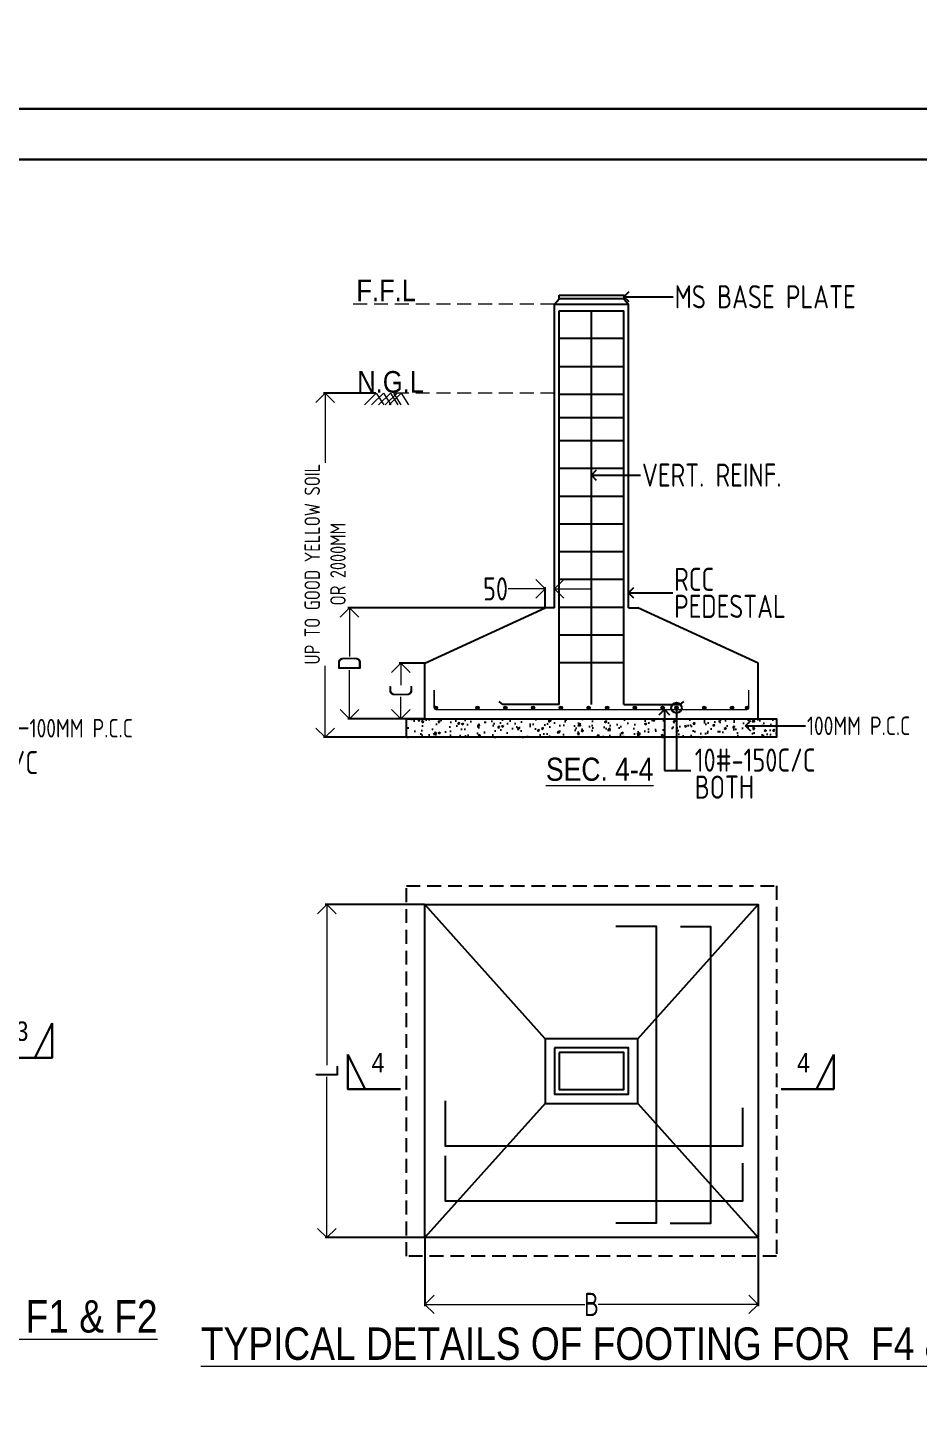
# Model space of a CAD drawing. Header units: inches. Extents: x -605 to 2991212, y -2872845 to 0.
# Drawn here: x 2394720 to 2404348, y -2392412 to -2377566 of the extents above; entities that cross this region are included whole.
import ezdxf
from ezdxf import colors
from ezdxf.entities.mleader import LeaderData, LeaderLine
from ezdxf.enums import TextEntityAlignment as Align
from ezdxf.math import Vec2, Vec3

# ---------------------------------------------------------------- set-up
doc = ezdxf.new("R2010")
doc.units = ezdxf.units.IN
doc.header["$LTSCALE"] = 600
doc.header["$MEASUREMENT"] = 0
doc.linetypes.add('DASHED2', pattern=[0.375, 0.25, -0.125])
doc.linetypes.add('HIDDEN', pattern=[0.375, 0.25, -0.125])
for name, color, linetype, lineweight in [('BLOCK', 7, 'Continuous', 30), ('L4', 4, 'Continuous', 30), ('PV_TEXT_ROMANS', 7, 'Continuous', 0), ('rDIMension', 1, 'Continuous', 18), ('rPCC DASH', 9, 'HIDDEN', 15), ('rRCC 1', 3, 'Continuous', 25), ('rRCC 2', 40, 'Continuous', 15), ('rREINF 1', 1, 'Continuous', 25), ('rSHEET', 2, 'Continuous', 30), ('TEXT3', 7, 'Continuous', 30), ('TEXT6', 6, 'Continuous', 50)]:
    doc.layers.add(name, color=color, linetype=linetype, lineweight=lineweight)
doc.layers.add('S&T_HATCH', color=7, linetype='Continuous')
doc.styles.add('DIM', font='geniso.shx', dxfattribs={"width": 0.85})
doc.styles.add('J.P', font='ARIALN.TTF')
doc.styles.add('ROMANS', font='arial.ttf')
doc.styles.add('TEXT3', font='geniso.shx')
doc.dimstyles.new('ST-150', dxfattribs={"dimscale": 75, "dimtxt": 3, "dimasz": 2, "dimexe": 0.18, "dimexo": 0.0625, "dimgap": 0.2, "dimtad": 0, "dimdec": 0, "dimlfac": 2, "dimzin": 0, "dimdsep": 46, "dimtxsty": 'DIM', "dimblk": 'OPEN90', "dimcen": 0.09, "dimclrd": 256, "dimclrt": 7, "dimadec": 0, "dimazin": 0, "dimtfac": 1, "dimtdec": 0, "dimtofl": 0, "dimtmove": 0, "dimatfit": 3, "dimldrblk": 'OPEN90', "dimfxl": 1, "dimtolj": 1, "dimtzin": 0, "dimlwd": -1, "dimarcsym": 0})
doc.dimstyles.new('ST-50', dxfattribs={"dimscale": 100, "dimtxt": 2.5, "dimasz": 2, "dimexe": 0.18, "dimexo": 0.0625, "dimgap": 0.2, "dimtad": 0, "dimdec": 0, "dimlfac": 0.5, "dimzin": 0, "dimdsep": 46, "dimtxsty": 'DIM', "dimblk": 'OPEN90', "dimcen": 0.09, "dimclrd": 256, "dimclrt": 7, "dimadec": 0, "dimazin": 0, "dimtfac": 1, "dimtdec": 0, "dimtofl": 0, "dimtmove": 0, "dimatfit": 3, "dimldrblk": 'OPEN90', "dimfxl": 1, "dimtolj": 1, "dimtzin": 0, "dimlwd": -1, "dimarcsym": 0})

# ---------------------------------------------------------------- blocks, each defined once
blk = doc.blocks.new('_Open90')
at = {"color": 0, "linetype": 'ByBlock', "lineweight": -2}
for p, q in [((0, 0), (-1, 0)), ((-0.5, 0.5), (0, 0)), ((0, 0), (-0.5, -0.5))]:
    blk.add_line(p, q, dxfattribs=at)
blk = doc.blocks.new('*D788')
at = {"layer": 'Defpoints', "color": 0, "linetype": 'ByBlock'}
for p in [(2397935.569959309, -2381516.374270805), (2398488.940789564, -2381516.374270805), (2398814.164431965, -2385235.736488614)]:
    blk.add_point(p, dxfattribs=at)
at = {"layer": 'rDIMension', "color": 0, "lineweight": -2}
for p, q in [((2398482.690789564, -2381516.374270805), (2397917.569959309, -2381516.374270805)), ((2398807.914431965, -2385235.736488614), (2397917.569959309, -2385235.736488614))]:
    blk.add_line(p, q, dxfattribs=at)
at = {"layer": 'rDIMension'}
for p, q in [((2397935.569959309, -2381716.374270805), (2397935.569959309, -2382268.134664546)), ((2397935.569959309, -2385035.736488614), (2397935.569959309, -2384461.478764545))]:
    blk.add_line(p, q, dxfattribs=at)
at = {"layer": 'rDIMension', "linetype": 'ByBlock', "xscale": 200, "yscale": 200, "zscale": 200}
for p, rotation in [((2397935.569959309, -2381516.374270805), 90), ((2397935.569959309, -2385235.736488614), 270)]:
    blk.add_blockref('_Open90', p, dxfattribs=dict(at, rotation=rotation))
at = {"layer": 'rDIMension', "color": 7, "linetype": 'ByBlock', "insert": (2397935.569959309, -2383364.806714545), "char_height": 250, "attachment_point": 5, "rotation": 90, "style": 'DIM'}
blk.add_mtext('\\A1;{\\H0.66667x;UP TO GOOD YELLOW SOIL\\POR 2000MM}', dxfattribs=at)
blk = doc.blocks.new('*D789')
at = {"layer": 'Defpoints', "color": 0, "linetype": 'ByBlock'}
for p in [(2400314.164431953, -2383631.926517481), (2400314.164431953, -2383835.736488613), (2400414.164431953, -2383835.736488613)]:
    blk.add_point(p, dxfattribs=at)
at = {"layer": 'rDIMension'}
for p, q in [((2400114.164431953, -2383631.926517481), (2399914.164431953, -2383631.926517481)), ((2400614.164431953, -2383631.926517481), (2400814.164431953, -2383631.926517481))]:
    blk.add_line(p, q, dxfattribs=at)
at = {"layer": 'rDIMension', "color": 0, "lineweight": -2}
for p, q in [((2400314.164431953, -2383829.486488613), (2400314.164431953, -2383613.926517481)), ((2400414.164431953, -2383829.486488613), (2400414.164431953, -2383613.926517481))]:
    blk.add_line(p, q, dxfattribs=at)
at = {"layer": 'rDIMension', "linetype": 'ByBlock', "xscale": 200, "yscale": 200, "zscale": 200}
blk.add_blockref('_Open90', (2400314.164431953, -2383631.926517481), dxfattribs=at)
at = {"layer": 'rDIMension', "linetype": 'ByBlock', "xscale": 200, "yscale": 200, "zscale": 200, "rotation": 180}
blk.add_blockref('_Open90', (2400414.164431953, -2383631.926517481), dxfattribs=at)
at = {"layer": 'rDIMension', "color": 7, "linetype": 'ByBlock', "insert": (2399777.205770536, -2383631.926517481), "char_height": 250, "attachment_point": 5, "style": 'DIM'}
blk.add_mtext('\\A1;50', dxfattribs=at)
blk = doc.blocks.new('*D790')
at = {"layer": 'Defpoints', "color": 0, "linetype": 'ByBlock'}
for p in [(2398753.780487912, -2384435.736488613), (2399014.164431965, -2384435.736488613), (2399014.164431965, -2385035.736488613)]:
    blk.add_point(p, dxfattribs=at)
at = {"layer": 'rDIMension', "color": 0, "lineweight": -2}
for p, q in [((2399007.914431965, -2384435.736488613), (2398735.780487912, -2384435.736488613)), ((2399007.914431965, -2385035.736488613), (2398735.780487912, -2385035.736488613))]:
    blk.add_line(p, q, dxfattribs=at)
at = {"layer": 'rDIMension'}
for p, q in [((2398753.780487912, -2384635.736488613), (2398753.780487912, -2384673.236488613)), ((2398753.780487912, -2384835.736488613), (2398753.780487912, -2384798.236488613))]:
    blk.add_line(p, q, dxfattribs=at)
at = {"layer": 'rDIMension', "linetype": 'ByBlock', "xscale": 200, "yscale": 200, "zscale": 200}
for p, rotation in [((2398753.780487912, -2384435.736488613), 90), ((2398753.780487912, -2385035.736488613), 270)]:
    blk.add_blockref('_Open90', p, dxfattribs=dict(at, rotation=rotation))
at = {"layer": 'rDIMension', "color": 7, "linetype": 'ByBlock', "insert": (2398753.780487912, -2384735.736488613), "char_height": 250, "attachment_point": 5, "rotation": 90, "style": 'DIM'}
blk.add_mtext('\\A1;C', dxfattribs=at)
blk = doc.blocks.new('*D791')
at = {"layer": 'Defpoints', "color": 0, "linetype": 'ByBlock'}
for p in [(2398198.546269394, -2383835.736488613), (2400314.164431953, -2383835.736488613), (2398814.164431965, -2385035.736488614)]:
    blk.add_point(p, dxfattribs=at)
at = {"layer": 'rDIMension', "color": 0, "lineweight": -2}
for p, q in [((2400307.914431953, -2383835.736488613), (2398180.546269394, -2383835.736488613)), ((2398807.914431965, -2385035.736488614), (2398180.546269394, -2385035.736488614))]:
    blk.add_line(p, q, dxfattribs=at)
at = {"layer": 'rDIMension'}
for p, q in [((2398198.546269394, -2384035.736488613), (2398198.546269394, -2384362.611488613)), ((2398198.546269394, -2384835.736488614), (2398198.546269394, -2384508.861488613))]:
    blk.add_line(p, q, dxfattribs=at)
at = {"layer": 'rDIMension', "linetype": 'ByBlock', "xscale": 200, "yscale": 200, "zscale": 200}
for p, rotation in [((2398198.546269394, -2383835.736488613), 90), ((2398198.546269394, -2385035.736488614), 270)]:
    blk.add_blockref('_Open90', p, dxfattribs=dict(at, rotation=rotation))
at = {"layer": 'rDIMension', "color": 7, "linetype": 'ByBlock', "insert": (2398198.546269394, -2384435.736488613), "char_height": 250, "attachment_point": 5, "rotation": 90, "style": 'DIM'}
blk.add_mtext('\\A1;D', dxfattribs=at)
blk = doc.blocks.new('*D792')
at = {"layer": 'Defpoints', "color": 0, "linetype": 'ByBlock'}
for p in [(2399014.164431965, -2387041.893637056), (2397954.677943526, -2390641.893637056), (2399014.164431965, -2390641.893637056)]:
    blk.add_point(p, dxfattribs=at)
at = {"layer": 'rDIMension', "color": 0, "lineweight": -2}
for p, q in [((2399007.914431965, -2387041.893637056), (2397936.677943526, -2387041.893637056)), ((2399007.914431965, -2390641.893637056), (2397936.677943526, -2390641.893637056))]:
    blk.add_line(p, q, dxfattribs=at)
at = {"layer": 'rDIMension'}
for p, q in [((2397954.677943526, -2387241.893637056), (2397954.677943526, -2388779.393637056)), ((2397954.677943526, -2390441.893637056), (2397954.677943526, -2388904.393637056))]:
    blk.add_line(p, q, dxfattribs=at)
at = {"layer": 'rDIMension', "linetype": 'ByBlock', "xscale": 200, "yscale": 200, "zscale": 200}
for p, rotation in [((2397954.677943526, -2387041.893637056), 90), ((2397954.677943526, -2390641.893637056), 270)]:
    blk.add_blockref('_Open90', p, dxfattribs=dict(at, rotation=rotation))
at = {"layer": 'rDIMension', "color": 7, "linetype": 'ByBlock', "insert": (2397954.677943526, -2388841.893637056), "char_height": 250, "attachment_point": 5, "rotation": 90, "style": 'DIM'}
blk.add_mtext('\\A1;L', dxfattribs=at)
blk = doc.blocks.new('*D793')
at = {"layer": 'Defpoints', "color": 0, "linetype": 'ByBlock'}
for p in [(2399014.164431965, -2390641.893637056), (2402614.164431964, -2390641.893637056), (2402614.164431964, -2391362.980948477)]:
    blk.add_point(p, dxfattribs=at)
at = {"layer": 'rDIMension', "color": 0, "lineweight": -2}
for p, q in [((2399014.164431965, -2390648.143637056), (2399014.164431965, -2391380.980948477)), ((2402614.164431964, -2390648.143637056), (2402614.164431964, -2391380.980948477))]:
    blk.add_line(p, q, dxfattribs=at)
at = {"layer": 'rDIMension'}
for p, q in [((2399214.164431965, -2391362.980948477), (2400741.039431964, -2391362.980948477)), ((2402414.164431964, -2391362.980948477), (2400887.289431964, -2391362.980948477))]:
    blk.add_line(p, q, dxfattribs=at)
at = {"layer": 'rDIMension', "linetype": 'ByBlock', "xscale": 200, "yscale": 200, "zscale": 200, "rotation": 180}
blk.add_blockref('_Open90', (2399014.164431965, -2391362.980948477), dxfattribs=at)
at = {"layer": 'rDIMension', "linetype": 'ByBlock', "xscale": 200, "yscale": 200, "zscale": 200}
blk.add_blockref('_Open90', (2402614.164431964, -2391362.980948477), dxfattribs=at)
at = {"layer": 'rDIMension', "color": 7, "linetype": 'ByBlock', "insert": (2400814.164431964, -2391362.980948477), "char_height": 250, "attachment_point": 5, "style": 'DIM'}
blk.add_mtext('\\A1;B', dxfattribs=at)
blk = doc.blocks.new('SMH-1')
at = {"layer": 'L4'}
for points in [[(0, 0), (814.6229330631322, 0), (814.6229330631322, 534.8206034718023)], [(814.6229330631322, 534.8206034718023), (546.0281598753063, 0)]]:
    blk.add_lwpolyline(points, dxfattribs=at)
at = {"layer": 'TEXT6', "style": 'ROMANS', "width": 0.85}
blk.add_attdef('SEC', text='', height=300, dxfattribs=at).set_placement((346.3707409001945, 410.1505165286653), align=Align.MIDDLE_CENTER)
blk = doc.blocks.new('_DotBlank')
at = {"color": 0, "linetype": 'ByBlock', "lineweight": -2}
blk.add_line((-0.5, 0), (-1, 0), dxfattribs=at)
blk.add_circle((0, 0), 0.5, dxfattribs=at)

msp = doc.modelspace()

# ---------------------------------------------------------------- hatches: boundary and pattern name
at = {"layer": 'rRCC 2'}
h = msp.add_hatch(color=256, dxfattribs=at)
h.dxf.hatch_style = 1
edge = h.paths.add_edge_path()
edge.add_arc((2399132.865211904, -2384917.035708674), 18.70077993899758, 0, 360)
h = msp.add_hatch(color=256, dxfattribs=at)
h.dxf.hatch_style = 1
edge = h.paths.add_edge_path()
edge.add_arc((2399582.865211893, -2384917.035708674), 18.70077993899758, 0, 360)
h = msp.add_hatch(color=256, dxfattribs=at)
h.dxf.hatch_style = 1
edge = h.paths.add_edge_path()
edge.add_arc((2399882.865211893, -2384917.035708674), 18.70077993899758, 0, 360)
h = msp.add_hatch(color=256, dxfattribs=at)
h.dxf.hatch_style = 1
edge = h.paths.add_edge_path()
edge.add_arc((2400182.865211893, -2384917.035708674), 18.70077993899758, 0, 360)
h = msp.add_hatch(color=256, dxfattribs=at)
h.dxf.hatch_style = 1
edge = h.paths.add_edge_path()
edge.add_arc((2400482.865211893, -2384917.035708674), 18.70077993899758, 0, 360)
h = msp.add_hatch(color=256, dxfattribs=at)
h.dxf.hatch_style = 1
edge = h.paths.add_edge_path()
edge.add_arc((2400782.865211893, -2384917.035708674), 18.70077993899758, 0, 360)
h = msp.add_hatch(color=256, dxfattribs=at)
h.dxf.hatch_style = 1
edge = h.paths.add_edge_path()
edge.add_arc((2400982.865211892, -2384917.035708674), 18.70077993899758, 0, 360)
h = msp.add_hatch(color=256, dxfattribs=at)
h.dxf.hatch_style = 1
edge = h.paths.add_edge_path()
edge.add_arc((2401282.865211892, -2384917.035708674), 18.70077993899758, 0, 360)
h = msp.add_hatch(color=256, dxfattribs=at)
h.dxf.hatch_style = 1
edge = h.paths.add_edge_path()
edge.add_arc((2401582.865211892, -2384917.035708674), 18.70077993899758, 0, 360)
h = msp.add_hatch(color=256, dxfattribs=at)
h.dxf.hatch_style = 1
edge = h.paths.add_edge_path()
edge.add_arc((2401732.865211903, -2384917.035708674), 18.70077993899758, 0, 360)
h = msp.add_hatch(color=256, dxfattribs=at)
h.dxf.hatch_style = 1
edge = h.paths.add_edge_path()
edge.add_arc((2402032.865211903, -2384917.035708674), 18.70077993899758, 0, 360)
h = msp.add_hatch(color=256, dxfattribs=at)
h.dxf.hatch_style = 1
edge = h.paths.add_edge_path()
edge.add_arc((2402332.865211903, -2384917.035708674), 18.70077993899758, 0, 360)
h = msp.add_hatch(color=256, dxfattribs=at)
h.dxf.hatch_style = 1
edge = h.paths.add_edge_path()
edge.add_arc((2402495.463652025, -2384917.035708674), 18.70077993899758, 0, 360)
at = {"layer": 'S&T_HATCH', "linetype": 'ByBlock', "transparency": 33554559}
h = msp.add_hatch(dxfattribs=at)
h.set_pattern_fill('AR-CONC', color=256, scale=30)
h.set_pattern_definition([(49.99999999999999, (17571.4922650489, -353071.3725858321), (215.178054780226, -18.82564049477853), [22.5, -247.5]), (355, (17571.4922650489, -353071.3725858321), (-41.6254000839, 225.6576401100035), [18, -198]), (100.45144446, (17589.4237693489, -353072.9413890322), (173.5526540181336, 206.8319972905888), [19.12205759999995, -210.3426335999996]), (46.18420000000001, (17571.4922650489, -353011.3725858321), (320.1723992014717, -49.65578423792296), [33.75, -371.25]), (96.63563549, (17598.1732885489, -353015.5105779321), (280.3985837022685, 292.2355802323651), [28.6831026, -315.5141279999999]), (351.1841639899999, (17571.4922650489, -353011.3725858321), (280.3985835164319, 292.2355800809971), [27, -297.0000003]), (21, (17601.4922650489, -353026.3725858321), (179.0721156355385, -120.7856671996016), [22.5, -247.5]), (326.0000000000001, (17601.4922650489, -353026.3725858321), (72.99459957647451, 217.5450135140559), [18, -198]), (71.45144474, (17616.41494124891, -353036.4380580321), (252.0667130189913, 96.75934584190615), [19.122057, -210.3426336]), (37.50000000000001, (17571.4922650489, -353071.3725858321), (3.647956595187201, 99.86815614939344), [0, -195.6, 0, -201, 0, -198.75]), (7.499999999999999, (17571.4922650489, -353071.3725858321), (78.92086123264458, 118.3235135647081), [0, -114.6, 0, -191.1, 0, -75.75]), (327.5, (17504.5922650489, -353071.3725858321), (160.1467308517227, -6.766461520313927), [0, -75, 0, -234, 0, -310.5]), (317.5, (17474.5922650489, -353071.3725858321), (174.9558508027159, 30.03149469969532), [0, -97.5, 0, -155.4, 0, -220.5])])
h.paths.add_polyline_path([(2402814.164431965, -2385035.736488613), (2398814.164431965, -2385035.736488613), (2398814.164431965, -2385235.736488613), (2402814.164431965, -2385235.736488613)])

# ---------------------------------------------------------------- linework, layer by layer
at = {"color": 7, "linetype": 'DASHED2'}
msp.add_lwpolyline([(2398814.164431965, -2390841.893637056), (2398814.164431965, -2386841.893637056), (2402814.164431965, -2386841.893637056), (2402814.164431965, -2390841.893637056)], close=True, dxfattribs=at)
at = {"color": 1, "linetype": 'ByBlock'}
for points in [[(2399014.164431965, -2390641.893637056), (2399014.164431965, -2387041.893637056), (2402614.164431965, -2387041.893637056), (2402614.164431965, -2390641.893637056)], [(2400314.164431953, -2388491.893637056), (2400314.164431953, -2389191.893637056), (2401314.164431953, -2389191.893637056), (2401314.164431953, -2388491.893637056)]]:
    msp.add_lwpolyline(points, close=True, dxfattribs=at)
for points in [[(2400314.164431953, -2388491.893637056), (2399014.164431965, -2387041.893637056)], [(2401314.164431953, -2388491.893637056), (2402614.164431964, -2387041.893637056)], [(2400314.164431953, -2389191.893637056), (2399014.164431965, -2390641.893637056)], [(2401314.164431953, -2389191.893637056), (2402614.164431964, -2390641.893637056)]]:
    msp.add_lwpolyline(points, dxfattribs=at)
at = {"color": 3, "linetype": 'ByBlock'}
msp.add_lwpolyline([(2400414.164431953, -2388591.893637056), (2400414.164431953, -2389091.893637056), (2401214.164431953, -2389091.893637056), (2401214.164431953, -2388591.893637056)], close=True, dxfattribs=at)
at = {"color": 2, "linetype": 'ByBlock'}
msp.add_lwpolyline([(2400464.164431953, -2388641.893637056), (2400464.164431953, -2389041.893637056), (2401164.164431953, -2389041.893637056), (2401164.164431953, -2388641.893637056)], close=True, dxfattribs=at)
at = {"layer": 'rPCC DASH'}
for p, q in [((2400414.164431953, -2380556.374270805), (2398214.754832536, -2380556.374270805)), ((2400414.164431953, -2381516.374270805), (2398632.605683439, -2381516.374270805))]:
    msp.add_line(p, q, dxfattribs=at)
at = {"layer": 'rRCC 1', "color": 0}
for p, q in [((2400414.164431953, -2380556.374270805), (2400464.164431953, -2380498.791991105)), ((2401164.164431953, -2380498.791991105), (2401214.164431953, -2380556.374270805))]:
    msp.add_line(p, q, dxfattribs=at)
at = {"layer": 'rRCC 1'}
for p, q in [((2400414.164431953, -2383835.736488613), (2400414.164431953, -2380556.374270805)), ((2400414.164431953, -2380556.374270805), (2401214.164431953, -2380556.374270805)), ((2401214.164431953, -2383835.736488613), (2401214.164431953, -2380556.374270805)), ((2399014.164431965, -2384435.736488613), (2400314.164431953, -2383835.736488613)), ((2400414.164431953, -2383835.736488613), (2400314.164431953, -2383835.736488613)), ((2401214.164431952, -2383835.736488613), (2401314.164431952, -2383835.736488613)), ((2402614.164431964, -2384435.736488613), (2401314.164431952, -2383835.736488613)), ((2399014.164431965, -2385035.736488613), (2399014.164431965, -2384435.736488613)), ((2402614.164431964, -2385035.736488613), (2402614.164431964, -2384435.736488613))]:
    msp.add_line(p, q, dxfattribs=at)
at = {"layer": 'rRCC 1', "color": 2}
for p, q in [((2400464.164431953, -2384881.861722593), (2400464.164431953, -2380628.364608738)), ((2400464.164431953, -2380628.364608738), (2401164.164431953, -2380628.364608738)), ((2400464.164431953, -2384881.861722593), (2400464.164431953, -2380628.364608738)), ((2400814.164431953, -2384881.861722593), (2400814.164431953, -2380628.364608738)), ((2400814.164431954, -2384881.861722593), (2400814.164431954, -2380628.364608738)), ((2401164.164431953, -2384881.861722593), (2401164.164431953, -2380628.364608738)), ((2400464.164431953, -2380923.261361571), (2401164.164431953, -2380923.261361571)), ((2400464.164431953, -2381228.364608738), (2401164.164431953, -2381228.364608738)), ((2400464.164431953, -2381528.364608738), (2401164.164431953, -2381528.364608738)), ((2400464.164431953, -2381778.626990156), (2401164.164431953, -2381778.626990156)), ((2400464.164431953, -2382028.364608738), (2401164.164431953, -2382028.364608738)), ((2400464.164431953, -2382328.364608738), (2401164.164431953, -2382328.364608738)), ((2400464.164431953, -2382628.364608738), (2401164.164431953, -2382628.364608738)), ((2400464.164431953, -2382928.364608738), (2401164.164431953, -2382928.364608738)), ((2400464.164431953, -2383228.364608738), (2401164.164431953, -2383228.364608738)), ((2400464.164431953, -2383528.364608738), (2401164.164431953, -2383528.364608738)), ((2400464.164431953, -2383828.364608738), (2401164.164431953, -2383828.364608738)), ((2400464.164431953, -2384128.364608738), (2401164.164431953, -2384128.364608738)), ((2400464.164431953, -2384428.364608738), (2401164.164431953, -2384428.364608738)), ((2399856.004431953, -2384881.861722593), (2399815.883665891, -2384847.861138602)), ((2400464.164431953, -2384881.861722593), (2399856.004431953, -2384881.861722593)), ((2401164.164431953, -2384881.861722593), (2401772.324431953, -2384881.861722593)), ((2401772.324431953, -2384881.861722593), (2401812.445198016, -2384847.861138602))]:
    msp.add_line(p, q, dxfattribs=at)
at = {"layer": 'rRCC 1', "color": 0}
msp.add_lwpolyline([(2400464.164431953, -2380457.959515055), (2401164.164431953, -2380457.959515055), (2401164.164431953, -2380498.791991105), (2400464.164431953, -2380498.791991105)], close=True, dxfattribs=at)
at = {"layer": 'rRCC 1'}
msp.add_lwpolyline([(2398814.164431965, -2385035.736488613), (2402814.164431965, -2385035.736488613), (2402814.164431965, -2385235.736488613), (2398814.164431965, -2385235.736488613)], close=True, dxfattribs=at)
at = {"layer": 'rRCC 1', "color": 2}
for points in [[(2401077.208683446, -2387275.550198), (2401513.388542912, -2387275.550198), (2401513.388542912, -2390483.509789373), (2401077.208683446, -2390483.509789373)], [(2401774.541549609, -2387281.116678348), (2402101.606729656, -2387281.116678348), (2402101.606729656, -2390489.076269721), (2401665.426870189, -2390489.076269721)], [(2402446.656018648, -2389239.778373051), (2402446.656018648, -2389651.612133425), (2399235.212578744, -2389651.612133425), (2399235.212578744, -2389162.249166835)], [(2402446.656018648, -2389836.956462521), (2402446.656018648, -2390248.790222895), (2399235.212578744, -2390248.790222895), (2399235.212578744, -2389759.427256304)]]:
    msp.add_lwpolyline(points, dxfattribs=at)
at = {"layer": 'rRCC 2'}
for p, q in [((2398488.940789564, -2381516.374270805), (2398361.061475415, -2381644.431155898)), ((2398566.033986423, -2381516.374270805), (2398438.154672274, -2381644.431155898)), ((2398488.940789564, -2381516.374270805), (2398568.750856795, -2381644.431155898)), ((2398641.879150955, -2381516.374270805), (2398513.999836806, -2381644.431155898)), ((2398566.033986423, -2381516.374270805), (2398645.844053654, -2381644.431155898)), ((2398714.113021948, -2381516.374270805), (2398586.233707799, -2381644.431155898)), ((2398756.262402315, -2381516.374270805), (2398628.383088166, -2381644.431155898)), ((2398641.879150955, -2381516.374270805), (2398721.689218185, -2381644.431155898)), ((2398674.098674121, -2381516.374270805), (2398753.908741351, -2381644.431155898)), ((2398756.262402315, -2381516.374270805), (2398836.072469546, -2381644.431155898))]:
    msp.add_line(p, q, dxfattribs=at)
for points in [[(2399114.164431965, -2384725.736488613), (2399114.164431965, -2384917.035708674)], [(2399114.164431965, -2384917.035708674), (2399114.164431965, -2384725.736488613)], [(2402514.164431965, -2384917.035708674), (2402514.164431965, -2384725.736488613)], [(2399132.865211904, -2384935.736488613), (2402495.463652025, -2384935.736488613)]]:
    msp.add_lwpolyline(points, dxfattribs=at)
for centre in [(2399132.865211904, -2384917.035708674), (2399132.865211904, -2384917.035708674), (2399582.865211893, -2384917.035708674), (2399582.865211893, -2384917.035708674), (2399882.865211893, -2384917.035708674), (2399882.865211893, -2384917.035708674), (2400182.865211893, -2384917.035708674), (2400182.865211893, -2384917.035708674), (2400482.865211893, -2384917.035708674), (2400482.865211893, -2384917.035708674), (2400782.865211893, -2384917.035708674), (2400782.865211893, -2384917.035708674), (2400982.865211892, -2384917.035708674), (2400982.865211892, -2384917.035708674), (2401282.865211892, -2384917.035708674), (2401282.865211892, -2384917.035708674), (2401582.865211892, -2384917.035708674), (2401582.865211892, -2384917.035708674), (2401732.865211903, -2384917.035708674), (2401732.865211903, -2384917.035708674), (2402032.865211903, -2384917.035708674), (2402032.865211903, -2384917.035708674), (2402332.865211903, -2384917.035708674), (2402332.865211903, -2384917.035708674), (2402495.463652025, -2384917.035708674), (2402495.463652025, -2384917.035708674)]:
    msp.add_circle(centre, 18.70077993899758, dxfattribs=at)
at = {"layer": 'rSHEET'}
msp.add_lwpolyline([(2369574.382787684, -2419352.752733471), (2427431.762752546, -2419352.752733471), (2427431.762752546, -2378443.452432532), (2369574.382787684, -2378443.452432532)], close=True, dxfattribs=at)
msp.add_lwpolyline([(2370538.672453765, -2418802.763235693), (2426467.473086466, -2418802.763235693, 0.414213562373095), (2426880.740086216, -2418389.496235944), (2426880.740086216, -2379406.708930059, 0.414213562373095), (2426467.473086466, -2378993.441930311), (2370538.672453765, -2378993.441930311, 0.414213562373095), (2370125.405454015, -2379406.708930059), (2370125.405454015, -2418389.496235944, 0.414213562373095)], format="xyb", close=True, dxfattribs=at)

# ---------------------------------------------------------------- block references
at = {"layer": 'BLOCK', "xscale": 0.6985281548173935, "yscale": 0.6985281548173935, "zscale": 0.6985281548173935}
for p, values in [((2394418.692831919, -2388697.494055258), {'SEC': '3'}), ((2402862.619031589, -2389036.746807558), {'SEC': '4'})]:
    msp.add_blockref('SMH-1', p, dxfattribs=at).add_auto_attribs(values)
at = {"layer": 'BLOCK'}
ref = msp.add_blockref('SMH-1', (2398749.357161275, -2389036.746807558), dxfattribs=dict(at, xscale=-0.6985281548173935, yscale=0.6985281548173935, zscale=0.6985281548173935))
ref.add_attrib('SEC', '4', dxfattribs={"layer": 'TEXT6', "height": 209.558446445218, "style": 'ROMANS', "width": 0.85}).set_placement((2398507.407446751, -2388750.24512405), align=Align.MIDDLE_CENTER)

# ---------------------------------------------------------------- texts
at = {"layer": 'PV_TEXT_ROMANS', "style": 'J.P'}
for s, height, p in [('%%USEC. 4-4', 250, (2400902.927171688, -2385580.469523925)), ('%%UTYPICAL DETAILS OF FOOTING FOR  F1 & F2', 350, (2391792.556648634, -2391491.98138415)), ('%%UTYPICAL DETAILS OF FOOTING FOR  F4 & F5', 350, (2400927.224166019, -2391786.947876866))]:
    msp.add_text(s, height=height, rotation=359.9999999999999, dxfattribs=at).set_placement(p, align=Align.MIDDLE)
at = {"layer": 'rDIMension', "color": 7, "char_height": 250, "attachment_point": 4, "line_spacing_factor": 0.7, "style": 'DIM'}
for s, insert in [('\\A1;RCC\\PPEDESTAL', (2401707.481133132, -2383674.721231373)), ('\\A1;10#-150C/C\\PBOTH', (2393529.508605379, -2385653.808716009)), ('\\A1;10#-150C/C\\PBOTH', (2401929.522110838, -2385627.905759375))]:
    msp.add_mtext(s, dxfattribs=dict(at, insert=insert))
at = {"layer": 'rDIMension', "color": 7, "char_height": 200, "attachment_point": 4, "style": 'DIM'}
for insert in [(2394741.907383563, -2385137.228273374), (2403141.920889022, -2385111.325316741)]:
    msp.add_mtext('\\A1;100MM P.C.C', dxfattribs=dict(at, insert=insert))
at = {"layer": 'rRCC 2', "color": 7, "char_height": 250, "attachment_point": 4, "style": 'DIM'}
for s, insert in [('\\A1;MS BASE PLATE', (2401712.537345268, -2380475.600028515)), ('\\A1;VERT. REINF.', (2401359.931176928, -2382402.855053895))]:
    msp.add_mtext(s, dxfattribs=dict(at, insert=insert))
at = {"layer": 'TEXT3', "style": 'ROMANS', "width": 0.85}
for s, p in [('F.F.L', (2398273.567741384, -2380523.11006772)), ('N.G.L', (2398283.046924748, -2381510.887430517))]:
    msp.add_text(s, height=232.5536011379122, dxfattribs=at).set_placement(p)

# ---------------------------------------------------------------- dimensions: what is measured, and where the dimension line sits
at = {"layer": 'rDIMension'}
dim = msp.add_linear_dim(base=(2397935.569959309, -2381516.374270805), p1=(2398814.164431965, -2385235.736488614), p2=(2398488.940789564, -2381516.374270805), angle=90, text='{\\H0.66667x;UP TO GOOD YELLOW SOIL\\POR 2000MM}', dimstyle='ST-50', dxfattribs=at)
dim.commit()
dim.dimension.update_dxf_attribs({"geometry": '*D788', "text_midpoint": (2397935.569959309, -2383364.806714545), "dimtype": 160})
dim = msp.add_linear_dim(base=(2400314.164431953, -2383631.926517481), p1=(2400414.164431953, -2383835.736488613), p2=(2400314.164431953, -2383835.736488613), dimstyle='ST-50', dxfattribs=at)
dim.commit()
dim.dimension.update_dxf_attribs({"geometry": '*D789', "text_midpoint": (2399777.205770536, -2383631.926517481)})
for base, p1, p2, text, picture, middle in [((2398198.546269394, -2383835.736488613), (2398814.164431965, -2385035.736488614), (2400314.164431953, -2383835.736488613), 'D', '*D791', (2398198.546269394, -2384435.736488613)), ((2398753.780487912, -2384435.736488613), (2399014.164431965, -2385035.736488613), (2399014.164431965, -2384435.736488613), 'C', '*D790', (2398753.780487912, -2384735.736488613)), ((2397954.677943526, -2390641.893637056), (2399014.164431965, -2387041.893637056), (2399014.164431965, -2390641.893637056), 'L', '*D792', (2397954.677943526, -2388841.893637056))]:
    dim = msp.add_linear_dim(base=base, p1=p1, p2=p2, angle=90, text=text, dimstyle='ST-50', dxfattribs=at)
    dim.commit()
    dim.dimension.update_dxf_attribs({"geometry": picture, "text_midpoint": middle})
dim = msp.add_linear_dim(base=(2402614.164431964, -2391362.980948477), p1=(2399014.164431965, -2390641.893637056), p2=(2402614.164431964, -2390641.893637056), text='B', dimstyle='ST-50', dxfattribs=at)
dim.commit()
dim.dimension.update_dxf_attribs({"geometry": '*D793', "text_midpoint": (2400814.164431964, -2391362.980948477)})

# ---------------------------------------------------------------- leaders
at = {"layer": 'rRCC 2', "color": 7}
ml = msp.add_multileader_mtext('Standard', dxfattribs=at)
ml.set_content('\\A1;\\W0.85;(a)4-12# ', color=7, style='TEXT3')
ml.set_leader_properties(color=256, linetype='ByLayer', lineweight=-1)
ml.set_arrow_properties(name='DOTBLANK')
ml.build(insert=Vec2(0, 0))
ml.multileader.update_dxf_attribs({"text_top_attachment_type": 0, "text_bottom_attachment_type": 0, "dogleg_length": 7.469940020243327, "arrow_head_size": 187.5, "scale": 75})
ctx = ml.context
ctx.base_point, ctx.scale, ctx.char_height, ctx.arrow_head_size, ctx.landing_gap_size, ctx.plane_origin = Vec3(2449102.551911497, -2386705.75960088), 75, 250, 187.5, 6.75, Vec3(2444752.554537613, -2386753.705071154)
ctx.text_align_type = 2
notes = []
notes.append((ctx, [(0, (0, 0, 0), (0, 0), (1, 0), 1, [])]))
ctx.mtext.insert, ctx.mtext.alignment, ctx.mtext.flow_direction = Vec3(2450129.21825008, -2386574.50960088), 3, 5
ml = msp.add_multileader_mtext('Standard', dxfattribs=at)
ml.set_content('\\A1;\\W0.85;(a)4-12# ', color=7, style='TEXT3')
ml.set_leader_properties(color=256, linetype='ByLayer', lineweight=-1)
ml.set_arrow_properties(name='DOTBLANK')
ml.build(insert=Vec2(0, 0))
ml.multileader.update_dxf_attribs({"text_top_attachment_type": 0, "text_bottom_attachment_type": 0, "dogleg_length": 7.469940020243327, "arrow_head_size": 187.5, "scale": 75})
ctx = ml.context
ctx.base_point, ctx.scale, ctx.char_height, ctx.arrow_head_size, ctx.landing_gap_size, ctx.plane_origin = Vec3(2474235.518732073, -2625457.084461873), 75, 250, 187.5, 6.75, Vec3(2469885.521358189, -2625505.029932146)
ctx.text_align_type = 2
notes.append((ctx, [(0, (0, 0, 0), (0, 0), (1, 0), 1, [])]))
ctx.mtext.insert, ctx.mtext.alignment, ctx.mtext.flow_direction = Vec3(2475262.185070655, -2625325.834461873), 3, 5
at = {"layer": 'rREINF 1', "annotation_type": 0, "has_hookline": 1, "hookline_direction": 0, "horizontal_direction": (1, 1.430212185077031e-12, 0)}
for points, text_width in [([(2401164.164431953, -2380475.600028515), (2401697.537345268, -2380475.600028515)], 1976.25), ([(2400812.637055786, -2382402.855053895), (2401344.931176928, -2382402.855053895)], 1530)]:
    msp.add_leader(points, dimstyle='ST-150', override={"dimasz": 1.5}, dxfattribs=dict(at, text_width=text_width))
at = {"layer": 'rREINF 1', "annotation_type": 0, "has_hookline": 1, "hookline_direction": 0}
for points, text_width in [([(2401214.164431953, -2383674.721231373), (2401692.481133132, -2383674.721231373)], 1253.75), ([(2394079.45432082, -2385137.228273374), (2394726.907383563, -2385137.228273374)], 1122), ([(2402479.467826278, -2385111.325316741), (2403126.920889022, -2385111.325316741)], 1122)]:
    msp.add_leader(points, dimstyle='ST-150', override={"dimasz": 1.5}, dxfattribs=dict(at, text_width=text_width))
at = {"layer": 'rREINF 1'}
for points, override in [([(2401601.498560112, -2384935.736488612), (2401601.498560112, -2385595.723497931), (2401887.954127602, -2385595.723497931)], {"dimasz": 1.5}), ([(2401732.865211903, -2384917.035708674), (2401732.865211903, -2385595.723497931), (2401887.954127602, -2385595.723497931)], {"dimasz": 1.5, "dimldrblk": 'DotBlank'})]:
    msp.add_leader(points, dimstyle='ST-150', override=override, dxfattribs=at)
for ctx, leaders in notes:
    for number, flags, end, landing, length, lines in leaders:
        leader = LeaderData()
        leader.index, (leader.has_last_leader_line, leader.has_dogleg_vector, leader.attachment_direction) = number, flags
        leader.last_leader_point, leader.dogleg_vector, leader.dogleg_length = Vec3(end), Vec3(landing), length
        for number, points, colour, breaks in lines:
            line = LeaderLine()
            line.index, line.vertices, line.color, line.breaks = number, Vec3.list(points), colors.encode_raw_color(colour), breaks
            leader.lines.append(line)
        ctx.leaders.append(leader)

doc.saveas('drawing.dxf')
